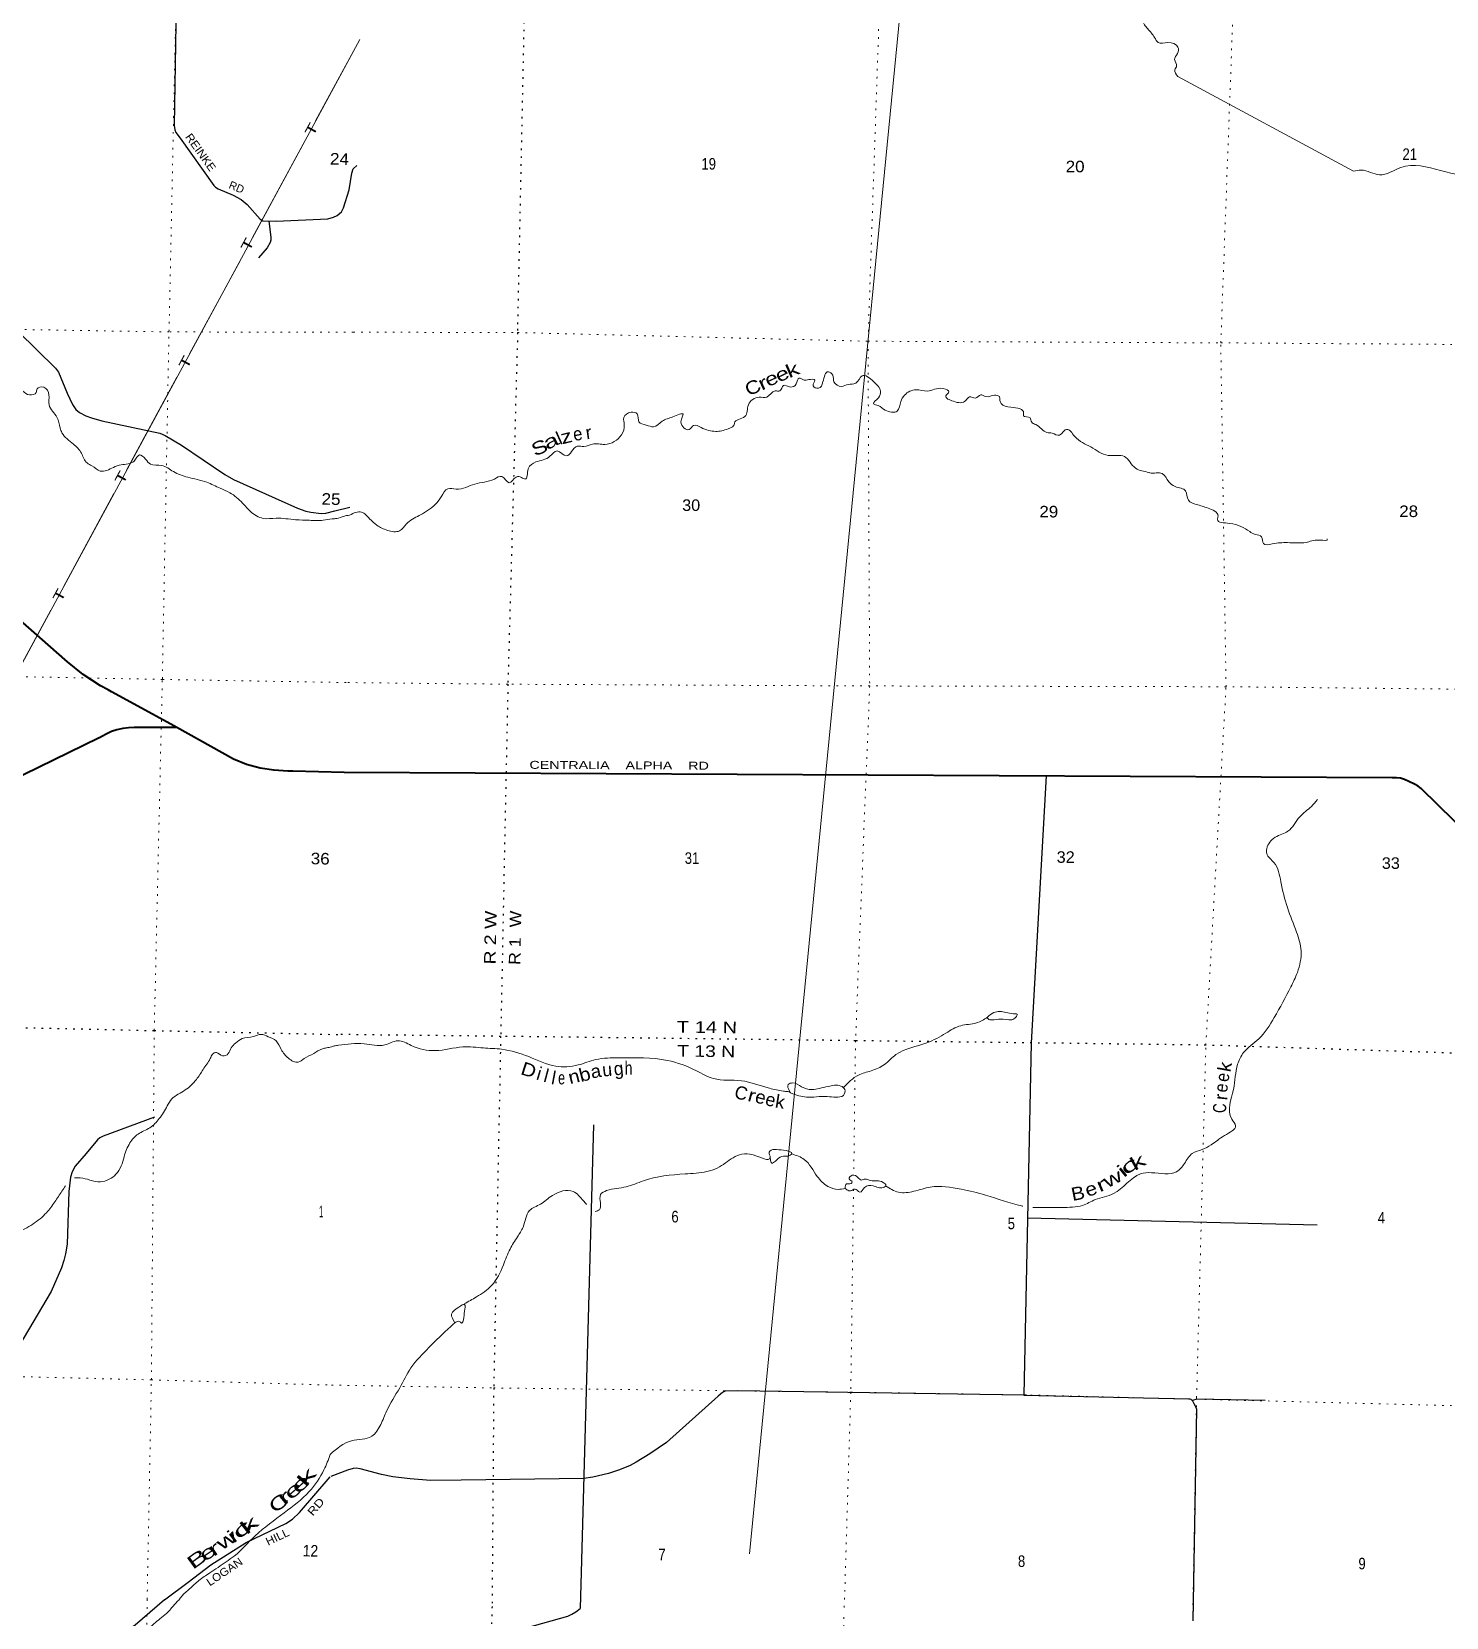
# Model space of a CAD drawing. Header units: feet. Extents: x -518066 to -250644, y -364975 to -177792.
# Drawn here: x -477244 to -455800, y -315960 to -291926 of the extents above; entities that cross this region are included whole.
import ezdxf
from ezdxf.enums import TextEntityAlignment as Align

# ---------------------------------------------------------------- set-up
doc = ezdxf.new("R2010")
doc.units = ezdxf.units.FT
doc.header["$LTSCALE"] = 80
doc.linetypes.add('DOTTED', pattern=[1.5, 0.3, -1.2])
for name, color, linetype, lineweight in [('26', 7, 'Continuous', 40), ('29', 7, 'Continuous', 25), ('30', 7, 'Continuous', 13), ('39', 7, 'Continuous', 13), ('41', 7, 'Continuous', 13), ('46', 7, 'Continuous', 13), ('6', 7, 'DOTTED', 25), ('7', 7, 'DOTTED', 13)]:
    doc.layers.add(name, color=color, linetype=linetype, lineweight=lineweight)
doc.layers.add('27', color=7, linetype='Continuous')

msp = doc.modelspace()

# ---------------------------------------------------------------- linework, layer by layer
at = {"layer": '26'}
for points in [[(-475044.79, -302472.18), (-475080.37, -302452.26), (-476036.01, -301931.65), (-476061.01, -301918.03), (-476086.01, -301904.51), (-476203.22, -301840.83), (-476462.98, -301671.58), (-476703.64, -301476.1), (-479310.08, -299188.79)], [(-475044.79, -302472.18), (-475071.32, -302472.31), (-475692.74, -302475.35), (-475774.95, -302476.48), (-475864, -302486.7), (-475951.48, -302506.17), (-476036.46, -302534.68), (-476117.98, -302571.91), (-476170.21, -302602.73), (-476214.21, -302628.7), (-476220.21, -302631.61), (-477830.33, -303413.21)], [(-472506.22, -303155.16), (-473287.72, -303134.48), (-473313.03, -303133.81), (-473337.72, -303133.96), (-473361.71, -303134.11), (-473573.17, -303121.76), (-473782.19, -303087.37), (-473986.47, -303031.32), (-474183.77, -302954.23), (-475044.79, -302472.18)], [(-451953.97, -307540.74), (-456183.59, -303396.43), (-456225.17, -303361.46), (-456282.9, -303330.22), (-456366.62, -303290.45), (-456432.43, -303261.07), (-456494.41, -303241.82), (-456557.38, -303234.13), (-456618.91, -303233.46), (-472506.22, -303155.16)]]:
    msp.add_lwpolyline(points, dxfattribs=at)
at = {"layer": '29'}
for p, q in [((-468730.36, -308497.88), (-468928.85, -315825.21)), ((-462148.2, -309907.49), (-457758.18, -310013.58))]:
    msp.add_line(p, q, dxfattribs=at)
for points in [[(-475864.69, -291188.65), (-475049.76, -291188.11), (-475085.61, -293347.74), (-475075.76, -293412.69), (-475058.05, -293452.57), (-474994.13, -293541.84), (-474482.2, -294259.07), (-474455.62, -294281.22), (-474415.86, -294308.74), (-474190.87, -294401.93), (-474070.25, -294471.77), (-473980.58, -294545.2), (-473783.38, -294768.72), (-473742.46, -294790.82), (-473539.5, -294797.81), (-472756.12, -294761.07), (-472670.5, -294737.65), (-472612.92, -294711.06), (-472546.47, -294657.88), (-472515.63, -294597.14), (-472433.85, -294324.73), (-472392.35, -294069.93), (-472369.29, -294006.48), (-472316.38, -293956.14)], [(-473648.96, -294794.04), (-473618.95, -295046.12), (-473618.43, -295087.73), (-473627.29, -295123.18), (-473675.1, -295200.23), (-473805.32, -295353.44)], [(-477448.53, -296469.19), (-476881.41, -297024.87), (-476836.53, -297088.46), (-476708.39, -297406.91), (-476628.34, -297575.9), (-476575.19, -297651.24), (-476518.1, -297696.68), (-476424.58, -297748.73), (-476335.99, -297779.74), (-476181.47, -297825.4), (-475301.02, -298012.99), (-475219.74, -298045.62), (-474975.12, -298195.85), (-474318.4, -298640.05), (-474183.21, -298714.75), (-473217.56, -299149.02), (-473089.1, -299193.33), (-473012.66, -299210.72), (-472858.76, -299228.78), (-472783.46, -299224.35), (-472647.98, -299191.02), (-472423.22, -299133.26)], [(-461866.11, -303207.54), (-462090.81, -307254.12), (-462206.26, -312591.5)], [(-475383.46, -308378.96), (-476161.37, -308665.09), (-476210.09, -308691.68), (-476249.08, -308722.27), (-476420.08, -308929.27), (-476586.62, -309121.53), (-476630.06, -309206.15), (-476657.5, -309289.93), (-476680.19, -309507.08), (-476707, -310302.83), (-476732.81, -310450.98), (-476756.39, -310549.49), (-476790.39, -310663.69), (-476948.98, -311019.57), (-479160.34, -314753.96), (-479184.35, -314775.79), (-479202.42, -314782.77), (-479231.21, -314791.63), (-479959.52, -314794.88)], [(-462206.26, -312591.5), (-466539, -312525.5), (-466730.75, -312533.85), (-466770.35, -312554.7), (-466839.13, -312608.92), (-467622.82, -313309.56), (-467872.94, -313484.72), (-468081.36, -313609.84), (-468173.07, -313659.89), (-468335.64, -313726.61), (-468498.22, -313780.83), (-468740, -313835.05), (-468873.39, -313855.9)], [(-462206.26, -312591.5), (-459706.65, -312649.85), (-459690.29, -312650.24), (-459673.11, -312653.87), (-459662.38, -312661.92), (-459648.56, -312677.17), (-459625.21, -312719.83), (-459601.94, -312766.52), (-459588.61, -312804.15), (-459644.95, -316013.35)], [(-458543.71, -312674), (-459581.9, -312655.22), (-459648.97, -312674)], [(-475229.47, -315695.38), (-474872.29, -315427.55), (-474526.77, -315166.09), (-473995.17, -314824.65), (-473390.59, -314536.47), (-473290.86, -314470.35), (-473184.16, -314374.14), (-472718.12, -313829.91)], [(-468873.39, -313855.9), (-470734.64, -313880.92), (-471197.35, -313885.09), (-471505.83, -313860.07), (-471768.45, -313830.87), (-471939.36, -313797.51), (-472264.5, -313709.93), (-472322.86, -313701.59), (-472372.89, -313705.76), (-472456.26, -313730.78), (-472710.71, -313826.86)], [(-475229.47, -315695.38), (-475677.78, -316080.25), (-475785.47, -316153.52), (-476186.06, -316399.17), (-476379.89, -316515.53), (-476435.89, -316554.31), (-476625.42, -316735.32), (-476802.02, -316912.01), (-477129.38, -317269.71)], [(-472805.74, -317669.61), (-471853.44, -317678.86), (-471797.37, -317669.04), (-471741.29, -317642.86), (-471688.93, -317574.13), (-471621.63, -317342.25), (-471516.94, -316983.2), (-471490.78, -316928.5), (-471460.87, -316894.84), (-471315.04, -316766.27), (-470873.85, -316459.58), (-470814.03, -316431.06), (-470724.3, -316393.66), (-470507.43, -316324.94), (-470126.06, -316227.69), (-469116.56, -315943.45), (-469054.86, -315913.99), (-468997.85, -315876.59), (-468928.85, -315825.21)]]:
    msp.add_lwpolyline(points, dxfattribs=at)
at = {"layer": '39'}
msp.add_lwpolyline([(-459872.42, -292607.05), (-457204.89, -294042.13), (-457208.83, -294038.03)], dxfattribs=at)
for points in [[(-462141.07, -290195.97), (-462122.91, -290199.87), (-462025.88, -290171.51), (-461904.85, -290149.63), (-461718.08, -290271.77), (-461582.99, -290360.76), (-461523.04, -290490.58), (-461429.89, -290564.72), (-461367.34, -290662.41), (-461281.43, -290692.17), (-461250.2, -290853.63), (-461099.54, -290971.07), (-460942.16, -291050.42), (-460727.13, -291386.25), (-460665.2, -291518.13), (-460530.55, -291631.24), (-460417.9, -291737.92), (-460375.19, -291821.17), (-460326.08, -291884.42), (-460221.91, -292015.07), (-460166.99, -292090.5), (-460020.23, -292091.23), (-459868.69, -292160.42), (-459874.47, -292256.84), (-459918.37, -292348.53), (-459887.98, -292445.63), (-459915.21, -292505.45), (-459872.42, -292607.05)], [(-457204.89, -294042.13), (-457091.96, -294024.12), (-456811.79, -294095.71), (-456490.09, -293985.06), (-455887.71, -294028.47), (-455266.11, -294120.49), (-455021.59, -294052.65), (-454801.21, -293875.77), (-454534.13, -293673.61), (-454241.43, -293389.47), (-453901.51, -293162.53), (-453694.55, -293059.8), (-453554.35, -292869.35), (-453465.36, -292730.24), (-453327.69, -292678.5), (-453255.51, -292579.3), (-453183.73, -292502.2), (-453159.82, -292404.11), (-453074.08, -292333.31), (-453036.65, -292265.63), (-452950.12, -292261.21), (-452834.45, -292203.04), (-452836.5, -292205.01)], [(-478445.77, -294989.72), (-478410.82, -295046.79), (-478320.25, -295131.2), (-478295.72, -295208.17), (-478337.22, -295275.68), (-478395.38, -295274.44), (-478469.99, -295292.95), (-478537.56, -295359.91), (-478605.98, -295469.08), (-478633.43, -295536.88), (-478616.52, -295692.14), (-478504.75, -295819.25), (-478342.01, -295808.65), (-478290.66, -295749.4), (-478230.29, -295740.64), (-478211.38, -295797.36), (-478148.84, -295879.17), (-478044.8, -295992.04), (-477910.72, -296107.55), (-477856.61, -296209.29), (-477848.5, -296304.01), (-477868.83, -296514.79), (-477829.49, -296652.42), (-477745.84, -296682.37), (-477645.81, -296696.58), (-477589, -296764.18), (-477594.19, -296822.4), (-477664.05, -296903.39), (-477654.14, -297008.2), (-477553.9, -297209.5), (-477486.78, -297263.23), (-477382.66, -297372.08), (-477275.51, -297430.69), (-477176.51, -297396.6), (-477163.33, -297340.56), (-477060.53, -297316.6), (-476982.59, -297430.93), (-476981.69, -297583.82), (-476861.11, -297771.48), (-476812.24, -297933.44), (-476785.59, -298004.42), (-476610.58, -298179.15), (-476490.95, -298314.48), (-476405.69, -298463.15), (-476332.31, -298504.95), (-476205.56, -298586.12), (-476005.8, -298530.04), (-475888.64, -298490.31), (-475692.88, -298434.15), (-475610.75, -298341.37), (-475519.73, -298403.67), (-475445.07, -298481.71), (-475274.95, -298501.44), (-475096.25, -298593.78), (-474879.3, -298678.88), (-474591.96, -298755.44), (-474387.17, -298846.34), (-474240.08, -298913.85), (-474048.65, -299070.84), (-473926.9, -299200.17), (-473736.38, -299302.82), (-473539.73, -299301), (-473243.27, -299323.44), (-473034.79, -299331.94), (-472826.11, -299330.38), (-472691.26, -299309.13), (-472618.94, -299304.65), (-472513.97, -299272.7), (-472425.67, -299253.83)], [(-472425.82, -299253.86), (-472244.96, -299207.83), (-472121.17, -299310.57), (-472010.34, -299407.16), (-471850.91, -299484.54), (-471668.08, -299491.97), (-471563.63, -299387.33), (-471370.3, -299260.22), (-471035.35, -298974.86), (-470936.63, -298854.02), (-470810.04, -298858.39), (-470527.19, -298783.22), (-470230.23, -298706.31), (-470116.98, -298670.21), (-470006.08, -298762.77), (-469899.94, -298676.26), (-469819.66, -298683.79), (-469763.82, -298708.97), (-469716.74, -298552.98), (-469600.23, -298448.57), (-469387.53, -298362.04), (-469279.5, -298281.6), (-469138.09, -298354.62), (-468974.58, -298208.85), (-468872.15, -298214.78), (-468744.79, -298176.93), (-468555.89, -298182.46), (-468303.95, -298038.34), (-468260.96, -297886.3), (-468266.94, -297773.57), (-468158.94, -297695.15), (-468066.89, -297718.98), (-468038.99, -297842.18), (-467929.25, -297888.47), (-467817.14, -297914.69), (-467684.91, -297830.68), (-467522.84, -297763.31), (-467369.28, -297721.93), (-467401.56, -297837.97), (-467279.07, -297956.89), (-467211.57, -297893.8), (-467097.56, -297926.09), (-466875.45, -297984.53), (-466685.75, -297945.83), (-466589.82, -297867.18), (-466589.71, -297861.14), (-466435.04, -297759.45), (-466379.51, -297581.5), (-466216.59, -297467.9), (-466101.92, -297464), (-465973.57, -297371.88), (-465903.15, -297369.17), (-465849.42, -297289.73), (-465743.26, -297311.82), (-465655.96, -297265.18), (-465610.12, -297177.55), (-465534.26, -297207.12), (-465465.78, -297200.35), (-465373.47, -297210.11), (-465399.09, -297292.09), (-465319.4, -297331.78), (-465249.26, -297234.55), (-465168.04, -297081.21), (-465100.63, -297132.75), (-465082.33, -297231.63), (-464969.05, -297304.13), (-464867.93, -297271.82), (-464753.04, -297255.86), (-464656.44, -297141.02), (-464481.15, -297230.77), (-464377.23, -297375.49), (-464409.22, -297475.44), (-464481.22, -297564.6), (-464413.4, -297594.02), (-464304.1, -297664.43), (-464123.36, -297675.84), (-464070.46, -297532.03), (-464012.39, -297434.57), (-463840, -297353.32), (-463667.48, -297374.64), (-463425.49, -297334.91), (-463339.98, -297386.78), (-463385.3, -297446.26), (-463272.21, -297528.81), (-463085.03, -297518.22), (-463029.73, -297462.94), (-462937.53, -297478.74), (-462858.23, -297429.94), (-462778.31, -297457.57), (-462651.25, -297435.81), (-462571.15, -297453.39)], [(-462571.15, -297453.39), (-462549.05, -297564.41), (-462399.22, -297617.48), (-462207.89, -297709.53), (-462210.6, -297747.69), (-462110.66, -297779.72), (-462085.74, -297846.55), (-462022.05, -297881.92), (-461853.34, -298001.71), (-461777.11, -298011.17), (-461665.11, -298043.43), (-461593.47, -297974.37), (-461556.93, -297954.95), (-461436.16, -298057.75), (-461187.83, -298221.25), (-460926.77, -298348.79), (-460679.78, -298365.46), (-460510.12, -298543.58), (-460310.23, -298607.64), (-460296.24, -298611.92), (-460105.45, -298623.52), (-460007.19, -298748.03), (-459912, -298820.19), (-459752.39, -298887.52), (-459710.7, -299027.05), (-459589.24, -299091.66), (-459411.35, -299149.27), (-459260.73, -299268.72), (-459269.65, -299316.82), (-459085.81, -299378.57), (-458780.46, -299502.91), (-458696.82, -299546.7), (-458600.97, -299582.67), (-458572.66, -299683.75), (-458440.08, -299690.25), (-458208.5, -299670.43), (-457926.97, -299667.63), (-457717.24, -299633.33), (-457604.39, -299619.35), (-457608.34, -299615.25)], [(-462066.55, -309749.49), (-461625.68, -309746.42), (-461313.48, -309716.04), (-461120.89, -309629.14), (-460843.77, -309537.77), (-460436.2, -309239.69), (-460266.97, -309220.72), (-459888.7, -309205.65), (-459769.81, -309081.17), (-459650.41, -308928.55), (-459500.58, -308871.01), (-459366.6, -308801.11), (-459162.93, -308658.1), (-458995.32, -308508.38), (-459051.81, -308408.79), (-459025.49, -307958.8), (-458964.24, -307577.85), (-458872.54, -307400.57), (-458643.57, -307193.68), (-458408.42, -306868.25), (-458156.66, -306404.37), (-458058.19, -306187), (-458001.91, -305858.24), (-458069.13, -305575.44), (-458209.09, -305202.8), (-458308.48, -304810.81), (-458413.74, -304519.25), (-458521.86, -304384.51), (-458522.51, -304310.09), (-458394.7, -304137.51), (-458199.98, -304044.61), (-458023.09, -303826.69), (-457845.29, -303669.12), (-457754.94, -303566.23)], [(-464940.09, -307931.25), (-464711.47, -307742.22), (-464519.28, -307677.43), (-464318.5, -307582.63), (-464142.82, -307431.05), (-463673.11, -307252.78), (-463384.91, -307105.31), (-463161.69, -306992.83), (-462921.67, -306951.05), (-462757.12, -306863.55)], [(-462757.22, -306863.62), (-462659.42, -306793.04), (-462476.41, -306790.42), (-462360.16, -306810.69), (-462306.04, -306819.74), (-462324.98, -306865.64), (-462387.98, -306902.68), (-462558.68, -306891.45), (-462687.6, -306905.14), (-462747.64, -306889.94), (-462756.61, -306863.18)], [(-474646.5, -307657.21), (-474590.64, -307573.92), (-474538.84, -307492.56), (-474503.36, -307424.94), (-474444.68, -307400.04), (-474351.41, -307450.31), (-474264.44, -307415.97), (-474220.49, -307326.4), (-474154.93, -307259.41), (-474053.16, -307187.17), (-473884.03, -307156.6), (-473765.01, -307124.96), (-473659.39, -307159.4), (-473540.3, -307222.29), (-473460.74, -307354.74), (-473353.06, -307485.79), (-473203.82, -307545.31), (-473114.44, -307490.9), (-472968.43, -307413.58), (-472838.61, -307343.95), (-472774.12, -307329.23), (-472701.56, -307312.69), (-472659.17, -307299.52), (-472591.71, -307290.17)], [(-472591.8, -307290.18), (-472206.27, -307266.69), (-471890.93, -307284.63), (-471696.77, -307221.89), (-471490.96, -307292.09), (-471124.48, -307371.31), (-470707.25, -307314.74), (-470397.91, -307330.56), (-470120.8, -307349.8), (-469706.67, -307462.09), (-469301.16, -307606.4), (-468961.04, -307588.61), (-468694.16, -307507.11), (-468337.78, -307479.56), (-467608.67, -307519.3), (-467167.2, -307676.34), (-466909.98, -307793.75), (-466486.37, -307827.79), (-466060.21, -307942.32), (-465849.87, -307984.45), (-465780.22, -307991.79), (-465753.16, -307994.81)], [(-476595.64, -309298.86), (-476507.44, -309298.91), (-476361.67, -309332.2), (-476201.74, -309359.77), (-476068.53, -309320.37), (-475966.68, -309244.12), (-475887.91, -309119.08), (-475844.95, -308979.2), (-475806.61, -308869.39), (-475754.39, -308767.92), (-475631.33, -308635.79), (-475452.83, -308539.05), (-475309.61, -308401.31), (-475189.33, -308208.78), (-475118.99, -308103.68), (-474915.61, -307967.24), (-474747.87, -307807.9), (-474646.5, -307657.21)], [(-465754.13, -307994.7), (-465775.64, -307883.27), (-465708.87, -307860.38), (-465575.2, -307917.17), (-465415.14, -307960.38), (-465304.27, -307944.34), (-465170.99, -307912.64), (-464977.89, -307908.19), (-464916.51, -307959.61), (-464940.27, -308049.67), (-465053.34, -308075.72), (-465308.52, -308066.94), (-465469.57, -308078.01), (-465705.85, -308025.34), (-465749.63, -308000.4), (-465753.16, -307994.81)], [(-468702.88, -309806.76), (-468639.24, -309782.62), (-468620.98, -309553.7), (-468529.4, -309493.07), (-468232.77, -309434.24), (-467971.76, -309344.59), (-467340.54, -309239.71), (-467008.13, -309203.68), (-466852.34, -309150.27), (-466610.22, -308993.9), (-466309.87, -308951.23), (-466051.14, -308986.22), (-466050.85, -308970.14)], [(-466050.85, -308970.14), (-466066.12, -308925.61), (-466055.48, -308893.63), (-465954.54, -308871.38), (-465808.04, -308886.18), (-465720.42, -308932.05), (-465749.03, -308957.66), (-465875.99, -308973.4), (-465969.76, -309044.05), (-466024.62, -309075.2), (-466045.7, -309018.5), (-466050.88, -308972.15)], [(-465719.27, -308935.89), (-465533.03, -309020.01), (-465336.67, -309277.06), (-465174.58, -309428.9), (-465018.58, -309474.04), (-464913.77, -309459.9)], [(-464913.77, -309459.9), (-464890.41, -309391.96), (-464823.97, -309387.17), (-464807.45, -309363.34), (-464850.79, -309314.27), (-464805.54, -309258.81), (-464715.8, -309298.69), (-464666.14, -309331.79), (-464611.57, -309316.72), (-464529.57, -309340.37), (-464431.13, -309344.22), (-464339.07, -309368.05), (-464295.63, -309411.09), (-464334.44, -309444.56), (-464490.81, -309419.52), (-464619.99, -309447.28), (-464689.62, -309516.37), (-464731.31, -309487.44), (-464763.14, -309468.74), (-464832.02, -309497.63), (-464886, -309480.53), (-464913.77, -309459.9)], [(-481506.03, -313634.17), (-481254.48, -313580.17), (-480929.69, -313490.57), (-480610.59, -313384.75), (-480459.43, -313251.21), (-480400.72, -313125.75), (-480296.42, -312928.85), (-480085.1, -312796.6), (-479873.99, -312674.4), (-479625.52, -312589.2), (-479320.69, -312495.16), (-479042.67, -312338.18), (-478817.45, -312113.71), (-478640.54, -311996.8), (-478432.09, -311808.17), (-478257.81, -311622.83), (-478020.07, -311374.49), (-477927.13, -311243.72), (-477849.43, -311072.4), (-477797.52, -310787.9), (-477818.19, -310620.51), (-477805.84, -310506.12), (-477762.47, -310346.13), (-477675.79, -310227.31), (-477481.25, -310130.9), (-477227.87, -310001.56), (-477019.7, -309827), (-476893.99, -309662.74), (-476786.4, -309502.13), (-476731.24, -309419.03)], [(-470688.35, -311210.31), (-470501.05, -311103.37), (-470272.75, -310932.66), (-470094.09, -310618.24), (-469993.2, -310378.8), (-469881.25, -310193.86), (-469796.09, -310044.62), (-469697.03, -309795.08), (-469532.39, -309697.6), (-469351.05, -309566.24), (-469036.3, -309505.74), (-468882.02, -309645.37), (-468833.07, -309700.72)], [(-464300.28, -309419.68), (-464102.54, -309517.26), (-463871.07, -309503.47), (-463622.61, -309439.73), (-463156.72, -309470.53), (-462784.42, -309561.93), (-462238.51, -309724.95), (-462218.49, -309729.18)], [(-470829.91, -311495.42), (-470879.78, -311363.78), (-470767.25, -311257.28), (-470682.1, -311218.64), (-470683.94, -311319.16), (-470698.38, -311449.61), (-470727.44, -311499.34), (-470765.19, -311474.51), (-470829.91, -311495.42)], [(-472719.51, -313492.53), (-472394.42, -313283.9), (-472090.45, -313216.32), (-471953.85, -313037.06), (-471863.68, -312833.61), (-471666.23, -312481.34), (-471495.88, -312180.84), (-471222.83, -311872.21), (-471018.05, -311668.89), (-470829.91, -311495.42)], [(-475014.85, -315698.18), (-474974.83, -315646.62), (-474851.53, -315528.16), (-474709.51, -315402.53), (-474545.64, -315287.82), (-474294.38, -315118.5), (-474174.21, -315031.1), (-473857.41, -314725.22), (-473414.97, -314375.64), (-473038.08, -314053.37), (-472814.13, -313725.64), (-472719.51, -313492.52)], [(-476671.13, -316849.22), (-476640.1, -316855.3), (-476537.35, -316812.28), (-476244.53, -316626.8), (-476149, -316509.38), (-475957.9, -316457.32), (-475848.48, -316354.12), (-475745.36, -316276.95), (-475551.7, -316172.7), (-475462.83, -316115.46), (-475276.67, -315962.92), (-475179.52, -315881.67), (-475122.67, -315818.04), (-475014.85, -315698.18)]]:
    msp.add_spline(points, degree=3, dxfattribs=at)
at = {"layer": '46'}
for p, q in [((-464039.5, -291228.07), (-466364.9, -314996.93)), ((-484978.95, -315521.98), (-472270.6, -292042.15)), ((-472939.77, -293278.39), (-472277.13, -292054.2)), ((-473895.38, -295043.84), (-473130.9, -293631.48)), ((-474850.98, -296809.29), (-474086.51, -295396.93)), ((-475806.55, -298574.72), (-475042.1, -297162.38)), ((-476762.1, -300340.12), (-475997.66, -298927.8)), ((-477717.64, -302105.52), (-476953.21, -300693.2))]:
    msp.add_line(p, q, dxfattribs=at)
at = {"layer": '6'}
for p, q in [((-479972.9, -306964.06), (-475388.42, -307066.45)), ((-475388.42, -307066.45), (-472588.18, -307126.89))]:
    msp.add_line(p, q, dxfattribs=at)
for points in [[(-469317.12, -270051.22), (-469278.09, -270263.76), (-469320.39, -275548), (-469545.04, -280798.67), (-469698.8, -286163.22), (-469773.09, -291296.09), (-469880.25, -296432.23), (-469878.02, -296486.65), (-470025.71, -301817.18), (-470135.33, -307154.46), (-470240.78, -312483.77), (-470266.33, -315797.8)], [(-448802.63, -307517.29), (-454162.8, -307458.19), (-459445.49, -307287.33), (-464756.22, -307220.53), (-470135.33, -307154.46), (-472588.18, -307126.89)], [(-470266.33, -315797.8), (-470313.68, -317695.28), (-470389.76, -320876.52)]]:
    msp.add_lwpolyline(points, dxfattribs=at)
at = {"layer": '7'}
for points in [[(-459644.95, -316013.35), (-459585.37, -312630.08), (-459445.49, -307287.33), (-459139.12, -301855.18), (-459218.77, -296643.08), (-459027.68, -291468.2), (-458988.45, -286163.75), (-458807, -280934.45), (-458821.32, -275777.87), (-458785.75, -270969.3)], [(-475493.95, -315689.91), (-475429.86, -312361.33), (-475386.65, -307063.59), (-475264.08, -301735.35), (-475163.11, -296470.24), (-475049.76, -291188.11), (-474954.65, -285915.47)], [(-464398.81, -288261.57), (-464388.84, -291410.51), (-464566.45, -296617.82), (-464541.32, -301842.98), (-464756.22, -307220.53), (-464783.42, -309254.45)], [(-472368.49, -296480.77), (-475163.56, -296477.36), (-480419.96, -296389.92), (-485724.69, -296296.69), (-491000.95, -296184.14), (-496231.46, -296191.44)], [(-472369.96, -296480.77), (-469878.02, -296486.65), (-464566.45, -296617.82), (-459218.77, -296643.08), (-453861.23, -296678.58), (-448518.03, -296949.11), (-445812.44, -297050.12)], [(-472478.08, -301791.8), (-475264.27, -301744.39), (-480552.61, -301643.29), (-485856.95, -301540.01), (-491158.18, -301434.23)], [(-446149.34, -302276.73), (-448665.75, -302171.05), (-453854.29, -301909.44), (-459139.12, -301855.18), (-464541.32, -301842.98), (-470025.71, -301817.18), (-472478.08, -301791.8)], [(-464786.34, -309472.61), (-464827.47, -312548.46), (-464929.26, -315906.73)], [(-480733.3, -312231.73), (-475429.86, -312361.33), (-472697.83, -312440.7)], [(-472697.83, -312440.7), (-470240.78, -312483.77), (-464827.47, -312548.46), (-462101.58, -312591.47), (-454288.35, -312787.13), (-449095.77, -312944.83)], [(-475627.7, -322842.99), (-475517.02, -317629.55), (-475493.95, -315689.91)], [(-465093.85, -321771.21), (-464982.09, -317782.73), (-464929.26, -315906.73)]]:
    msp.add_lwpolyline(points, dxfattribs=at)

# ---------------------------------------------------------------- texts
at = {"layer": '27', "width": 1.35}
msp.add_text('CENTRALIA    ALPHA    RD', height=120, rotation=359.717, dxfattribs=at).set_placement((-469699.63, -303098.84))
at = {"layer": '30'}
for s, rotation, width, p in [('REINKE', 305.518, 1.1, (-474922.43, -293521.8)), ('RD', 49.426, 1.25, (-472984.67, -314433.29)), ('HILL', 25.485, 1.1, (-473661.47, -314876.06)), ('LOGAN', 34.115, 1.1, (-474545.09, -315493.16))]:
    msp.add_text(s, height=120, rotation=rotation, dxfattribs=dict(at, width=width)).set_placement(p)
msp.add_text('RD', height=120, rotation=337.501, dxfattribs=at).set_placement((-474267.82, -294294.29))
at = {"layer": '41'}
for s, rotation, width, p in [('e', 25.355, 1.35, (-465827.82, -297205.52)), ('k', 23.276, 1.45, (-465673.39, -297143.43)), ('C', 24.452, 1.2, (-466272.22, -297407.59)), ('r', 24.451, 1.45, (-466121.25, -297341.47)), ('e', 24.451, 1.3, (-465991.61, -297275.33)), ('l', 24.302, 1.05, (-469208.95, -298178.92)), ('z', 13.934, 1.3, (-469117.14, -298159.5)), ('e', 9.808, 0.95, (-468951.83, -298119.61)), ('S', 23.34, 1.35, (-469507.93, -298320.51)), ('a', 26.591, 1.5, (-469331.07, -298221.36)), ('D', 342.151, 1.15, (-469740.19, -307758.42)), ('a', 10.513, 1.05, (-468675.7, -307780.26)), ('h', 1.058, 0.8, (-468194.4, -307734.01)), ('k', 79.894, 1.1, (-459059.79, -307632.86)), ('e', 359.732, 0.7, (-469212.03, -307882.56)), ('n', 13.87, 1.15, (-469001.89, -307859.28)), ('b', 14.32, 1.15, (-468836.97, -307827.41)), ('e', 82.506, 0.9, (-459116.09, -307945.83)), ('e', 82.966, 0.9, (-459094.02, -307786.42)), ('r', 344.751, 1.2, (-466351.43, -308144.16)), ('e', 345.163, 1.05, (-466218, -308171.02)), ('k', 351.012, 1.05, (-465915.37, -308243.01)), ('C', 88.174, 0.75, (-459136.66, -308246.21)), ('c', 39.147, 2, (-460546.01, -309189.49)), ('k', 29.561, 1.65, (-460430.15, -309143.89)), ('w', 27.434, 1.45, (-460814.97, -309394.89)), ('i', 39.131, 1.65, (-460651.08, -309273.43)), ('B', 11.136, 1.15, (-461364.79, -309630.96)), ('e', 19.517, 1.2, (-461153.46, -309561.68)), ('r', 23.232, 1.45, (-460994.02, -309494.08))]:
    msp.add_text(s, height=200, rotation=rotation, dxfattribs=dict(at, width=width)).set_placement(p, align=Align.CENTER)
for s, rotation, p in [('r', 8.523, (-468788.82, -298098.96)), ('i', 343.069, (-469579.3, -307813.92)), ('u', 6.158, (-468511.21, -307758)), ('g', 6.073, (-468337.63, -307741.03)), ('l', 345.123, (-469467.87, -307846.15)), ('l', 349.341, (-469349.02, -307880.28)), ('C', 346.69, (-466511.06, -308109.84)), ('e', 347.152, (-466064.14, -308210.68)), ('r', 84.114, (-459117.76, -308084.19))]:
    msp.add_text(s, height=200, rotation=rotation, dxfattribs=at).set_placement(p, align=Align.CENTER)
for s, rotation, width, p in [('e', 41.569, 1.9, (-473210.39, -314101.91)), ('k', 50.21, 2.05, (-473089.38, -314002.47)), ('C', 38.422, 1.55, (-473555.89, -314395.34)), ('r', 39.493, 2, (-473420.61, -314276.16)), ('e', 40.958, 1.85, (-473319.79, -314196.42)), ('c', 43.016, 2.2, (-474098.89, -314796.79)), ('k', 38.468, 2, (-473990.87, -314720.24)), ('r', 33.971, 1.8, (-474490.96, -315047.62)), ('w', 33.642, 1.6, (-474365.01, -314953.18)), ('i', 37.349, 1.55, (-474183.4, -314843.61)), ('B', 35.983, 1.75, (-474803.4, -315246.24)), ('e', 34.025, 1.6, (-474622.76, -315125.21))]:
    msp.add_text(s, height=200, rotation=rotation, dxfattribs=dict(at, width=width)).set_placement(p)
at = {"layer": '46', "width": 1.5}
for rotation, p in [(61.574, (-472936.24, -293442.83)), (61.574, (-473907.11, -295188.96)), (61.574, (-474847.45, -296973.71)), (61.575, (-475818.29, -298719.82)), (61.575, (-476758.58, -300504.53))]:
    msp.add_text('T', height=150.6, rotation=rotation, dxfattribs=at).set_placement(p, align=Align.CENTER)
at = {"layer": '6'}
for s, rotation, width, p in [('R 2 W', 88.823, 1.25, (-470212.99, -306065.58)), ('R 1  W', 88.823, 1.15, (-469837.74, -306073.44)), ('T 14 N', 359.296, 1.3, (-467464.92, -307097.16)), ('T 13 N', 359.296, 1.25, (-467459.45, -307460.41))]:
    msp.add_text(s, height=175, rotation=rotation, dxfattribs=dict(at, width=width)).set_placement(p)
at = {"layer": '7'}
for s, height, rotation, width, p in [('24', 175.7, 358.772, 1.1, (-472723.92, -293939.56)), ('25', 175.6, 358.772, 1.1, (-472851.8, -299094.8)), ('36', 175.6, 358.772, 1.1, (-473015.93, -304545.22)), ('1', 175.6, 0.544, 0.45, (-472886.32, -309897.42)), ('12', 175.6, 358.772, 0.9, (-473137.45, -315036.59))]:
    msp.add_text(s, height=height, rotation=rotation, dxfattribs=dict(at, width=width)).set_placement(p)
for s, width, p in [('19', 0.85, (-467092.45, -294016.71)), ('20', 1.1, (-461570.13, -294057.3)), ('21', 0.85, (-456464.65, -293869.74)), ('30', 1.05, (-467384.03, -299190.51)), ('29', 1.1, (-461969.35, -299288.62)), ('28', 1.1, (-456513.82, -299282.86)), ('31', 0.85, (-467345.11, -304539.82)), ('32', 1.05, (-461706.62, -304524.38)), ('33', 1.05, (-456777.71, -304615.8)), ('6', 0.85, (-467547.24, -309974.51)), ('5', 0.85, (-462449.09, -310078.16)), ('4', 0.85, (-456838.92, -309990.49)), ('7', 0.85, (-467745.15, -315096.38)), ('8', 0.85, (-462293.99, -315196.42)), ('9', 0.85, (-457132.47, -315233.22))]:
    msp.add_text(s, height=175, dxfattribs=dict(at, width=width)).set_placement(p)

doc.saveas('drawing.dxf')
